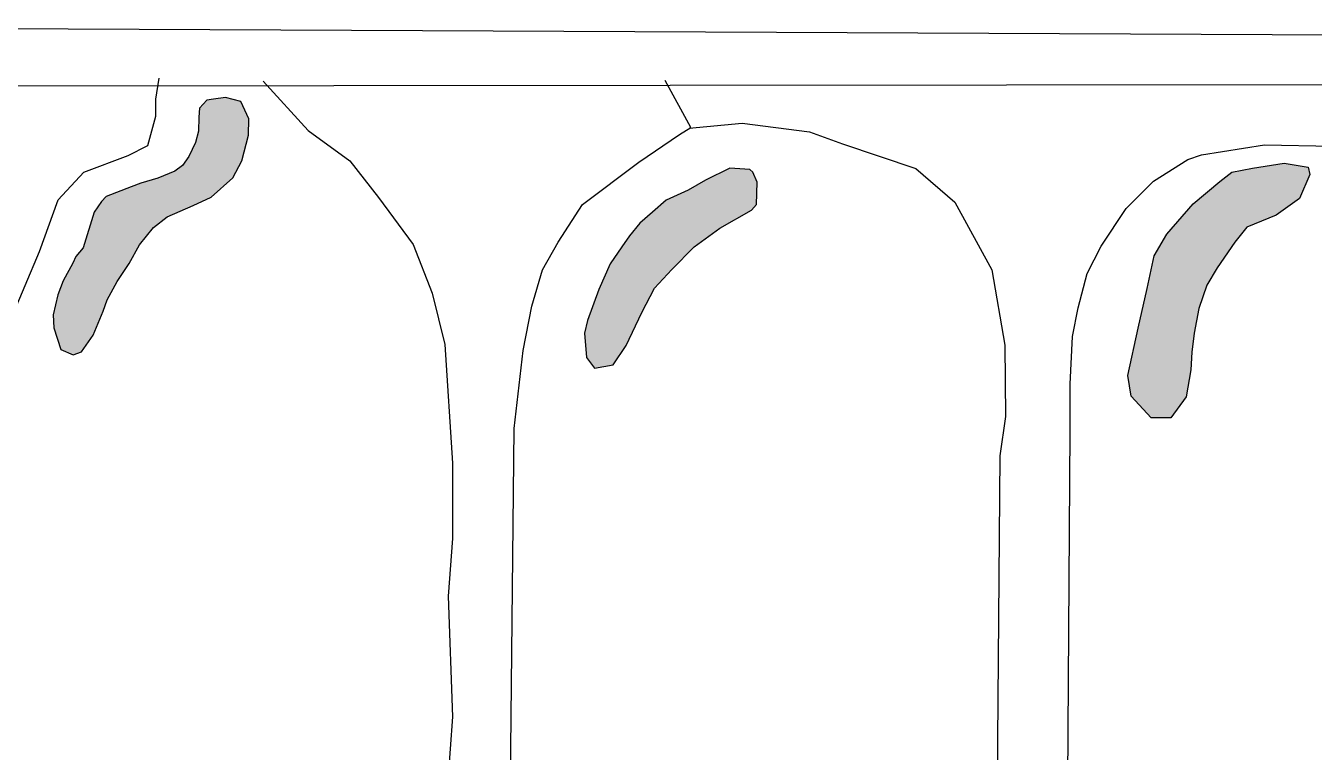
# Model space of a CAD drawing. Header units: millimetres. Extents: x 245 to 515, y 87 to 339.
# Drawn here: x 311.04 to 312.297, y 231.641 to 232.35 of the extents above; entities that cross this region are included whole.
import ezdxf

# ---------------------------------------------------------------- set-up
doc = ezdxf.new("R2010")
doc.units = ezdxf.units.MM
doc.layers.add('çziigi', color=10, linetype='Continuous')

msp = doc.modelspace()

# ---------------------------------------------------------------- hatches: boundary and pattern name
at = {"layer": 'çziigi'}
h = msp.add_hatch(color=256, dxfattribs=at)
h.dxf.hatch_style = 1
h.paths.add_polyline_path([(311.2573, 232.243), (311.2577, 232.2588), (311.2501, 232.2758), (311.2351, 232.2796), (311.2232, 232.2779), (311.2168, 232.277), (311.2096, 232.2694), (311.2091, 232.2605), (311.2087, 232.2469), (311.2057, 232.2358), (311.1993, 232.2222), (311.193, 232.2132), (311.1857, 232.2077), (311.1691, 232.2009), (311.1525, 232.1962), (311.1431, 232.1924), (311.1188, 232.183), (311.1141, 232.1783), (311.1069, 232.1677), (311.0962, 232.1331), (311.089, 232.1246), (311.086, 232.1182), (311.0766, 232.1008), (311.0715, 232.0872), (311.0668, 232.0676), (311.0677, 232.0552), (311.0745, 232.0338), (311.0864, 232.0287), (311.0945, 232.0317), (311.106, 232.0479), (311.1158, 232.0713), (311.1196, 232.0823), (311.1294, 232.1002), (311.141, 232.1177), (311.1512, 232.136), (311.1648, 232.153), (311.178, 232.1632), (311.2036, 232.1743), (311.221, 232.1824), (311.242, 232.2013), (311.2509, 232.2179)])
h.paths.add_polyline_path([(311.7171, 232.1523), (311.7478, 232.1698), (311.7527, 232.1754), (311.7534, 232.197), (311.7492, 232.2068), (311.7464, 232.2095), (311.7268, 232.2109), (311.7031, 232.1991), (311.6863, 232.1893), (311.6647, 232.1795), (311.6514, 232.1677), (311.6389, 232.1572), (311.6291, 232.1447), (311.6214, 232.1342), (311.6102, 232.1175), (311.5991, 232.0923), (311.5879, 232.0623), (311.5851, 232.0498), (311.5872, 232.0261), (311.5949, 232.0156), (311.613, 232.0191), (311.6256, 232.0379), (311.641, 232.07), (311.6535, 232.0937), (311.6703, 232.1119), (311.6919, 232.1342)])
h = msp.add_hatch(color=256, dxfattribs=at)
h.dxf.hatch_style = 1
h.paths.add_polyline_path([(312.8274, 232.2376), (312.7587, 232.249), (312.7036, 232.244), (312.6979, 232.2405), (312.7051, 232.2303), (312.7088, 232.2254), (312.7122, 232.2156), (312.7107, 232.2001), (312.699, 232.1822), (312.6859, 232.1755), (312.6605, 232.1685), (312.6528, 232.1621), (312.6464, 232.1462), (312.6433, 232.1349), (312.6287, 232.0963), (312.6238, 232.084), (312.618, 232.058), (312.6158, 232.0284), (312.6121, 232.0006), (312.6128, 231.981), (312.6201, 231.9636), (312.6348, 231.9621), (312.6455, 231.9722), (312.6507, 231.9838), (312.6553, 232.0018), (312.6568, 232.0104), (312.6577, 232.0238), (312.6599, 232.0367), (312.6638, 232.0507), (312.6681, 232.0657), (312.673, 232.0786), (312.6981, 232.1095), (312.7042, 232.1214), (312.7146, 232.1456), (312.7256, 232.1615), (312.7314, 232.1667), (312.7425, 232.1753), (312.7608, 232.1951), (312.7691, 232.207), (312.7773, 232.2159), (312.788, 232.2208), (312.8043, 232.2211), (312.8131, 232.2208)])
h.paths.add_polyline_path([(312.2823, 232.1813), (312.2924, 232.2046), (312.2909, 232.2116), (312.2675, 232.2155), (312.2364, 232.2109), (312.2162, 232.207), (312.2045, 232.1976), (312.1788, 232.1759), (312.1531, 232.1463), (312.1407, 232.1253), (312.1337, 232.0935), (312.1251, 232.0546), (312.115, 232.0087), (312.1181, 231.9885), (312.1376, 231.9675), (312.157, 231.9675), (312.1718, 231.9877), (312.1765, 232.0142), (312.1773, 232.0313), (312.1796, 232.0499), (312.1843, 232.074), (312.192, 232.0966), (312.2022, 232.1137), (312.2193, 232.1386), (312.2309, 232.1533), (312.2597, 232.165)])

# ---------------------------------------------------------------- linework, layer by layer
for p, q in [((310.4118, 232.3496), (313.0344, 232.3376)), ((311.167, 232.2779), (311.1703, 232.2986)), ((311.2716, 232.2955), (311.3156, 232.2474)), ((311.6887, 232.2505), (311.6637, 232.2963)), ((310.5493, 232.2906), (313.0488, 232.293)), ((311.167, 232.2615), (311.167, 232.2779)), ((311.2096, 232.2694), (311.2091, 232.2605)), ((311.2168, 232.277), (311.2096, 232.2694)), ((311.2232, 232.2779), (311.2168, 232.277)), ((311.2351, 232.2796), (311.2232, 232.2779)), ((311.2501, 232.2758), (311.2351, 232.2796)), ((311.2577, 232.2588), (311.2501, 232.2758)), ((311.1593, 232.2327), (311.167, 232.2615)), ((311.2091, 232.2605), (311.2087, 232.2469)), ((311.2573, 232.243), (311.2577, 232.2588)), ((311.2087, 232.2469), (311.2057, 232.2358)), ((311.3156, 232.2474), (311.3561, 232.2179)), ((311.638, 232.2165), (311.6776, 232.2436)), ((311.6776, 232.2436), (311.6887, 232.2505)), ((311.6873, 232.2498), (311.7387, 232.2547)), ((311.7387, 232.2547), (311.8046, 232.2463)), ((311.8046, 232.2463), (311.8366, 232.2345)), ((311.1401, 232.2231), (311.1593, 232.2327)), ((311.2057, 232.2358), (311.1993, 232.2222)), ((311.2509, 232.2179), (311.2573, 232.243)), ((311.8366, 232.2345), (311.9081, 232.2103)), ((312.1868, 232.2236), (312.2483, 232.2335)), ((312.2483, 232.2335), (312.3148, 232.2321)), ((311.0968, 232.2068), (311.1401, 232.2231)), ((311.1993, 232.2222), (311.193, 232.2132)), ((312.14, 232.198), (312.1734, 232.2192)), ((312.1734, 232.2192), (312.1868, 232.2236)), ((311.0718, 232.1798), (311.0968, 232.2068)), ((311.1857, 232.2077), (311.1691, 232.2009)), ((311.193, 232.2132), (311.1857, 232.2077)), ((311.242, 232.2013), (311.2509, 232.2179)), ((311.3561, 232.2179), (311.3843, 232.1822)), ((311.5831, 232.1754), (311.638, 232.2165)), ((311.7268, 232.2109), (311.7031, 232.1991)), ((311.7464, 232.2095), (311.7268, 232.2109)), ((311.7492, 232.2068), (311.7464, 232.2095)), ((311.7534, 232.197), (311.7492, 232.2068)), ((311.9081, 232.2103), (311.9463, 232.1777)), ((312.2045, 232.1976), (312.2162, 232.207)), ((312.2162, 232.207), (312.2364, 232.2109)), ((312.2364, 232.2109), (312.2675, 232.2155)), ((312.2675, 232.2155), (312.2909, 232.2116)), ((312.2909, 232.2116), (312.2924, 232.2046)), ((311.1525, 232.1962), (311.1431, 232.1924)), ((311.1691, 232.2009), (311.1525, 232.1962)), ((311.221, 232.1824), (311.242, 232.2013)), ((311.7031, 232.1991), (311.6863, 232.1893)), ((311.7527, 232.1754), (311.7534, 232.197)), ((312.1133, 232.1713), (312.14, 232.198)), ((312.1788, 232.1759), (312.2045, 232.1976)), ((312.2924, 232.2046), (312.2823, 232.1813)), ((311.1188, 232.183), (311.1141, 232.1783)), ((311.1431, 232.1924), (311.1188, 232.183)), ((311.2036, 232.1743), (311.221, 232.1824)), ((311.3843, 232.1822), (311.4179, 232.1362)), ((311.6863, 232.1893), (311.6647, 232.1795)), ((312.2823, 232.1813), (312.2597, 232.165)), ((311.0535, 232.1296), (311.0718, 232.1798)), ((311.1141, 232.1783), (311.1069, 232.1677)), ((311.178, 232.1632), (311.2036, 232.1743)), ((311.5595, 232.1386), (311.5831, 232.1754)), ((311.6647, 232.1795), (311.6514, 232.1677)), ((311.7171, 232.1523), (311.7478, 232.1698)), ((311.7478, 232.1698), (311.7527, 232.1754)), ((311.9463, 232.1777), (311.9824, 232.1117)), ((312.0888, 232.1346), (312.1133, 232.1713)), ((312.1531, 232.1463), (312.1788, 232.1759)), ((311.1069, 232.1677), (311.0962, 232.1331)), ((311.1648, 232.153), (311.178, 232.1632)), ((311.6389, 232.1572), (311.6291, 232.1447)), ((311.6514, 232.1677), (311.6389, 232.1572)), ((312.2597, 232.165), (312.2309, 232.1533)), ((311.1512, 232.136), (311.1648, 232.153)), ((311.6291, 232.1447), (311.6214, 232.1342)), ((311.6919, 232.1342), (311.7171, 232.1523)), ((312.1407, 232.1253), (312.1531, 232.1463)), ((312.2309, 232.1533), (312.2193, 232.1386)), ((311.0962, 232.1331), (311.089, 232.1246)), ((311.141, 232.1177), (311.1512, 232.136)), ((311.4179, 232.1362), (311.4365, 232.0889)), ((311.5442, 232.1115), (311.5595, 232.1386)), ((311.6214, 232.1342), (311.6102, 232.1175)), ((311.6703, 232.1119), (311.6919, 232.1342)), ((312.0754, 232.1079), (312.0888, 232.1346)), ((312.2193, 232.1386), (312.2022, 232.1137)), ((311.0256, 232.0632), (311.0535, 232.1296)), ((311.086, 232.1182), (311.0766, 232.1008)), ((311.089, 232.1246), (311.086, 232.1182)), ((311.1294, 232.1002), (311.141, 232.1177)), ((312.1337, 232.0935), (312.1407, 232.1253)), ((311.5338, 232.0761), (311.5442, 232.1115)), ((311.6102, 232.1175), (311.5991, 232.0923)), ((311.6535, 232.0937), (311.6703, 232.1119)), ((311.9824, 232.1117), (311.9949, 232.0382)), ((312.0665, 232.0745), (312.0754, 232.1079)), ((312.2022, 232.1137), (312.192, 232.0966)), ((311.0766, 232.1008), (311.0715, 232.0872)), ((311.1196, 232.0823), (311.1294, 232.1002)), ((311.641, 232.07), (311.6535, 232.0937)), ((312.1251, 232.0546), (312.1337, 232.0935)), ((312.192, 232.0966), (312.1843, 232.074)), ((311.0715, 232.0872), (311.0668, 232.0676)), ((311.1158, 232.0713), (311.1196, 232.0823)), ((311.4365, 232.0889), (311.4488, 232.0388)), ((311.5991, 232.0923), (311.5879, 232.0623)), ((311.0668, 232.0676), (311.0677, 232.0552)), ((311.106, 232.0479), (311.1158, 232.0713)), ((311.5254, 232.0331), (311.5338, 232.0761)), ((311.6256, 232.0379), (311.641, 232.07)), ((312.061, 232.0467), (312.0665, 232.0745)), ((312.1843, 232.074), (312.1796, 232.0499)), ((311.0677, 232.0552), (311.0745, 232.0338)), ((311.5879, 232.0623), (311.5851, 232.0498)), ((311.0945, 232.0317), (311.106, 232.0479)), ((311.5851, 232.0498), (311.5872, 232.0261)), ((312.0587, 232), (312.061, 232.0467)), ((312.115, 232.0087), (312.1251, 232.0546)), ((312.1796, 232.0499), (312.1773, 232.0313)), ((311.0745, 232.0338), (311.0864, 232.0287)), ((311.0864, 232.0287), (311.0945, 232.0317)), ((311.4488, 232.0388), (311.4564, 231.9231)), ((311.5164, 231.9568), (311.5254, 232.0331)), ((311.613, 232.0191), (311.6256, 232.0379)), ((311.9949, 232.0382), (311.9957, 231.9685)), ((312.1773, 232.0313), (312.1765, 232.0142)), ((311.5872, 232.0261), (311.5949, 232.0156)), ((311.5949, 232.0156), (311.613, 232.0191)), ((312.1181, 231.9885), (312.115, 232.0087)), ((312.1765, 232.0142), (312.1718, 231.9877)), ((312.0587, 231.9544), (312.0587, 232)), ((312.1376, 231.9675), (312.1181, 231.9885)), ((312.1718, 231.9877), (312.157, 231.9675)), ((311.9957, 231.9685), (311.9901, 231.9303)), ((312.157, 231.9675), (312.1376, 231.9675)), ((311.5074, 231.0922), (311.5164, 231.9568)), ((312.0531, 231.0746), (312.0587, 231.9544)), ((311.9901, 231.9303), (311.983, 231.0879)), ((311.4564, 231.9231), (311.4564, 231.8497)), ((311.4564, 231.8497), (311.4523, 231.7934)), ((311.4523, 231.7934), (311.4564, 231.6757)), ((311.4564, 231.6757), (311.4516, 231.6084))]:
    msp.add_line(p, q, dxfattribs=at)

doc.saveas('drawing.dxf')
